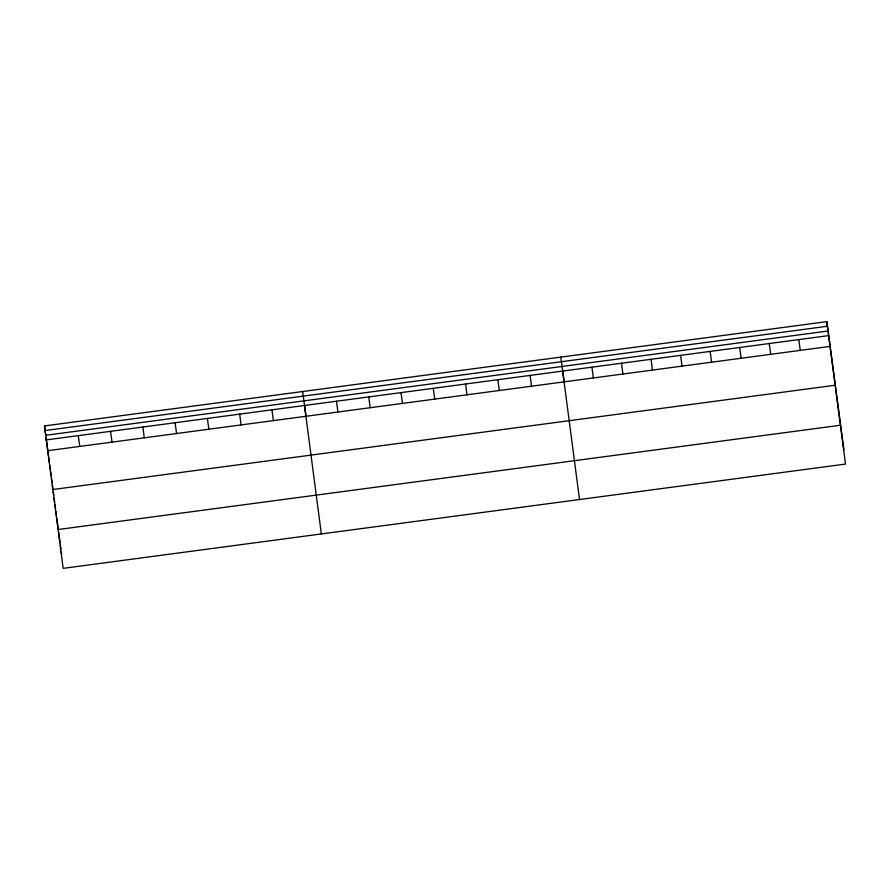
<?xml version="1.0" encoding="UTF-8"?>
<svg xmlns="http://www.w3.org/2000/svg" width="890" height="890" viewBox="0 0 890 890"><rect width="100%" height="100%" fill="white"/><g stroke="black" fill="none" stroke-linecap="round" stroke-linejoin="round"><path stroke-width="1.33" d="M826.832 321.646L845.5 464.068L63.168 568.354L44.5 425.932L826.832 321.646L843.965 450.062M45.012 430.549L827.333 326.274M45.535 435.31L827.856 331.036M46.035 439.938L828.368 335.652M47.482 450.729L829.803 346.444M52.655 489.545L834.987 385.259M57.995 529.539L840.316 425.253M798.808 339.591L800.255 350.382M769.26 343.529L770.696 354.331M739.701 347.467L741.148 358.27M710.142 351.416L711.588 362.208M680.594 355.355L682.029 366.146M651.035 359.293L652.481 370.084M621.487 363.231L622.922 374.022M591.928 367.17L593.374 377.961M562.625 370.485L564.171 382.133M579.512 499.524L560.834 357.101M530.106 375.413L531.541 386.204M497.833 379.707L499.268 390.51M465.559 384.013L467.005 394.804M433.285 388.318L434.732 399.109M401.023 392.612L402.458 403.415M368.749 396.918L370.184 407.709M336.476 401.223L337.922 412.014M304.458 404.894L306.004 416.542M321.346 533.933L302.667 391.522M271.94 409.823L273.375 420.614M239.666 414.128L241.101 424.919M207.392 418.422L208.839 429.225M175.119 422.728L176.565 433.519M142.856 427.033L144.291 437.824M110.583 431.327L112.018 442.13M78.309 435.633L79.744 446.424M44.5 425.932L45.757 435.377M46.113 438.014L48.527 456.136M48.705 457.427L49.395 462.6M49.74 465.192L50.252 469.075M50.596 471.656L51.119 475.538M51.475 478.208L52.009 482.202M52.365 484.872L52.899 488.866M53.255 491.536L53.789 495.541M54.145 498.2L54.679 502.205M55.035 504.864L55.569 508.869M55.925 511.528L56.459 515.533M56.804 518.114L58.351 529.761M58.696 532.354L60.086 542.7M60.431 545.292L60.943 549.174M61.288 551.755L61.633 554.348"/></g></svg>
